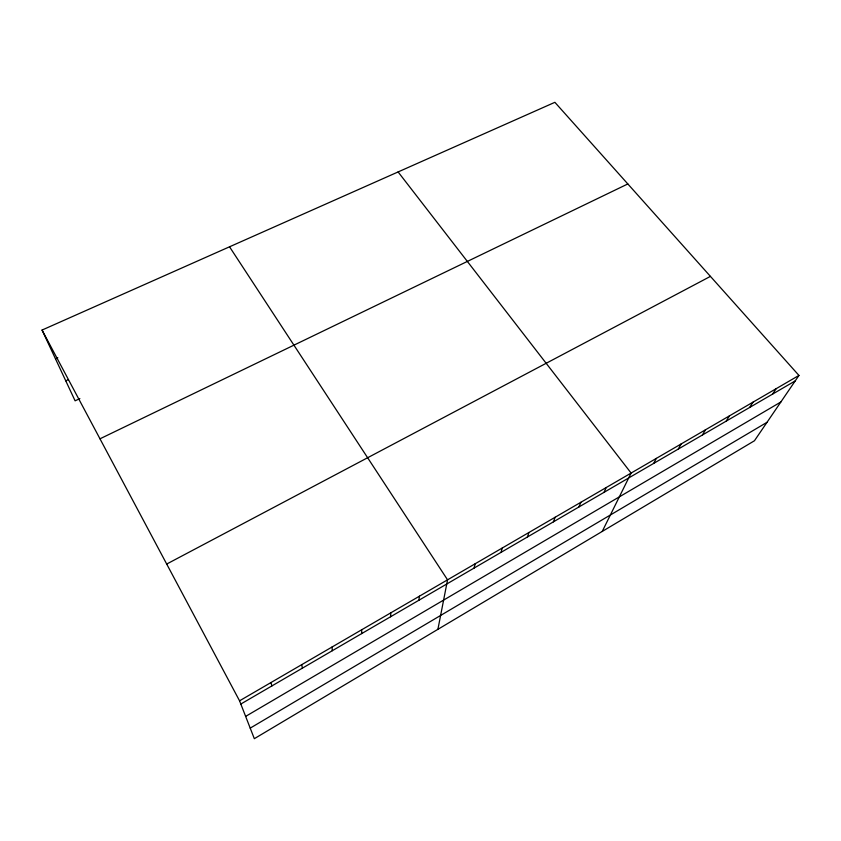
<?xml version="1.0" encoding="UTF-8"?>
<svg xmlns="http://www.w3.org/2000/svg" width="841" height="841" viewBox="0 0 841 841"><rect width="100%" height="100%" fill="white"/><g stroke="black" fill="none" stroke-linecap="round" stroke-linejoin="round"><path stroke-width="1.26" d="M390.55 616.779L390.834 612.826M418.902 600.253L419.449 596.185M437.909 629.32L447.559 579.838L229.54 246.802M474.093 568.074L475.176 563.775M500.984 552.411L502.298 547.996M527.402 537.01L528.957 532.49M553.367 521.872L555.155 517.247M578.892 506.997L580.9 502.266M603.996 492.363L606.224 487.538M602.23 531.438L631.107 473.062L398.108 171.942M653.688 463.402L656.316 458.398M678.267 449.073L681.105 443.985M702.445 434.986L705.462 429.814M726.214 421.131L729.42 415.875M749.594 407.496L752.979 402.177M772.595 394.093L776.159 388.689M798.95 375.433L754.44 440.768L254.329 738.682L239.559 700.816L42.05 330.061L554.881 102.318L798.95 375.433L239.559 700.816M250.219 728.127L767.024 422.298M245.635 716.395L780.858 401.987M240.82 704.043L795.229 380.899M166.697 564.048L710.424 276.384M99.984 438.802L627.828 183.948M79.863 398.592L75.101 400.821L42.05 330.061M65.766 380.836L68.121 379.754M55.495 358.844L57.829 357.782M270.96 682.556L271.885 685.941M301.761 664.642L302.371 668.175M332.006 647.055L332.311 650.724M361.683 629.783L361.693 633.599"/></g></svg>
